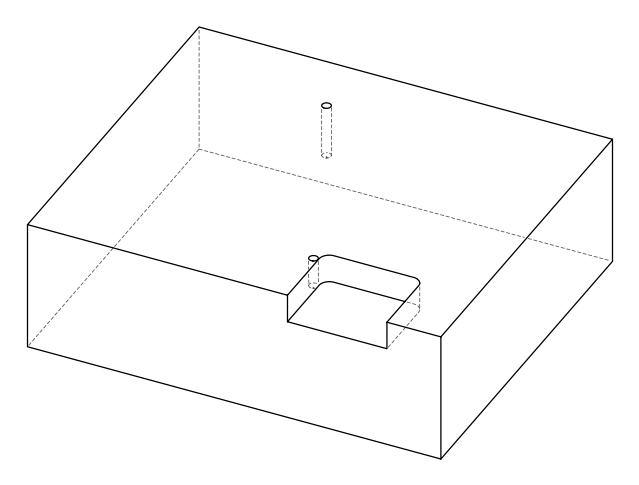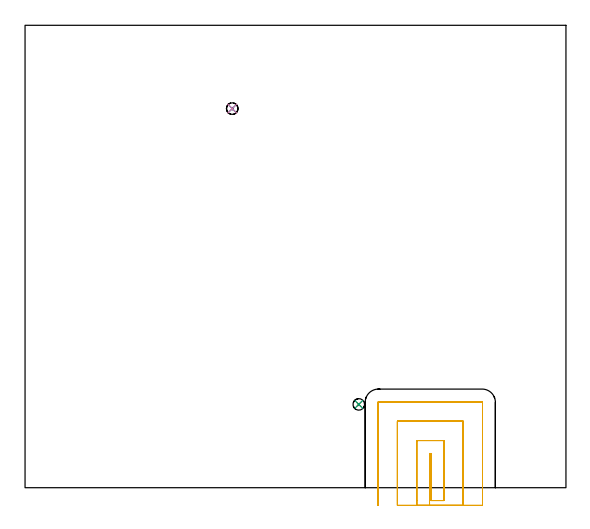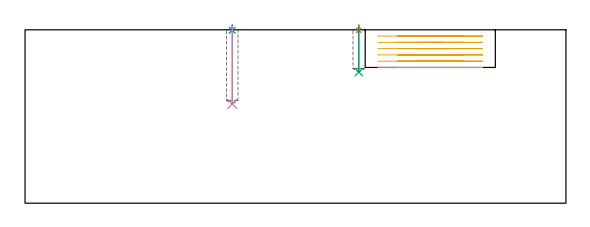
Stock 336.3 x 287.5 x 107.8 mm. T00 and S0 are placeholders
(PLAN: 5 operations, 2 tool changes, 8.6 min)
(1 SPOT_DRILL | STEP1POCKET | NXT0321_9005460120000 | 0.03 min | 0 mm3)
(2 SPOT_DRILL_1 | STEP1POCKET_1 | NXT0321_9005460120000 | 0.03 min | 0 mm3)
(3 DRILL_BLIND_HOLE_INTO_CENTER | STEP1POCKET | UGT0301_192 | 0.11 min | 1004 mm3)
(4 DRILL_BLIND_HOLE_INTO_CENTER_1 | STEP1POCKET_1 | UGT0301_192 | 0.19 min | 1805 mm3)
(5 MILL_SLOT | SLOT_PARTIAL_RECTANGULAR | UGT0201_008 | Follow Part, ap 4, ae 75% | 8.25 min | 115385 mm3)
(TOOL NXT0321_9005460120000 | NC Spot Drill, 142deg, 12mm, Carbide, Uncoated | D12 PA142 FL30 Z2)
(TOOL UGT0301_192 | Twist Drill 7.2 mm | D7.2 PA118 FL66 Z2)
(TOOL UGT0201_008 | End Mill 16 mm | D16 FL32 Z4)
(OP 1 SPOT_DRILL)
G17 G21 G94 G90
T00 M6
G54
G17 G0 G90 X207.5 Y51.8 S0 M3
G43 Z117.8 H0
G94 G81 G98 Z107.49 F250. R110.8
G80
M5
M2
(OP 2 SPOT_DRILL_1)
G17 G21 G94 G90
T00 M6
G54
G17 G0 G90 X128.8 Y235.7 S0 M3
G43 Z117.8 H0
G94 G81 G98 Z107.49 F250. R110.8
G80
M5
M2
(OP 3 DRILL_BLIND_HOLE_INTO_CENTER)
G17 G21 G94 G90
T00 M6
G54
G17 G0 G90 X207.5 Y51.8 S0 M3
G43 Z117.8 H0
G94 G81 G98 Z81.5 F250. R109.8
G80
M5
M2
(OP 4 DRILL_BLIND_HOLE_INTO_CENTER_1)
G17 G21 G94 G90
T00 M6
G54
G17 G0 G90 X128.8 Y235.7 S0 M3
G43 Z117.8 H0
G94 G81 G98 Z61.7 F250. R109.8
G80
M5
M2
(OP 5 MILL_SLOT)
G17 G21 G94 G90
T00 M6
G54
G17 G0 G90 X251.5 Y-11. S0 M3
G43 Z117.8 H0
Z103.9
G94 G1 Y-8. F250.
Y21.3 F500.
X252.4
Y-8.
X260.4
Y29.3
X243.5
Y-8.
Y-11. F250.
X272.4
Y-8.
Y41.3 F500.
X231.5
Y-8.
Y-11. F250.
X284.4
Y-8.
Y53.1 F500.
G3 X284.2 Y53.3 R0.2
G1 X219.7
G3 X219.5 Y53.1 R0.2
G1 Y-8.
Y-11. F250.
G0 X251.5 Z100.
G1 Y-8.
Y21.3 F500.
X252.4
Y-8.
X260.4
Y29.3
X243.5
Y-8.
Y-11. F250.
X272.4
Y-8.
Y41.3 F500.
X231.5
Y-8.
Y-11. F250.
X284.4
Y-8.
Y53.1 F500.
G3 X284.2 Y53.3 R0.2
G1 X219.7
G3 X219.5 Y53.1 R0.2
G1 Y-8.
Y-11. F250.
G0 X251.5 Z96.1
G1 Y-8.
Y21.3 F500.
X252.4
Y-8.
X260.4
Y29.3
X243.5
Y-8.
Y-11. F250.
X272.4
Y-8.
Y41.3 F500.
X231.5
Y-8.
Y-11. F250.
X284.4
Y-8.
Y53.1 F500.
G3 X284.2 Y53.3 R0.2
G1 X219.7
G3 X219.5 Y53.1 R0.2
G1 Y-8.
Y-11. F250.
G0 X251.5 Z92.2
G1 Y-8.
Y21.3 F500.
X252.4
Y-8.
X260.4
Y29.3
X243.5
Y-8.
Y-11. F250.
X272.4
Y-8.
Y41.3 F500.
X231.5
Y-8.
Y-11. F250.
X284.4
Y-8.
Y53.1 F500.
G3 X284.2 Y53.3 R0.2
G1 X219.7
G3 X219.5 Y53.1 R0.2
G1 Y-8.
Y-11. F250.
G0 X251.5 Z88.3
G1 Y-8.
Y21.3 F500.
X252.4
Y-8.
X260.4
Y29.3
X243.5
Y-8.
Y-11. F250.
X272.4
Y-8.
Y41.3 F500.
X231.5
Y-8.
Y-11. F250.
X284.4
Y-8.
Y53.1 F500.
G3 X284.2 Y53.3 R0.2
G1 X219.7
G3 X219.5 Y53.1 R0.2
G1 Y-8.
Y-11. F250.
G0 X251.5 Z84.4
G1 Y-8.
Y21.3 F500.
X252.4
Y-8.
X260.4
Y29.3
X243.5
Y-8.
Y-11. F250.
X272.4
Y-8.
Y41.3 F500.
X231.5
Y-8.
Y-11. F250.
X284.4
Y-8.
Y53.1 F500.
G3 X284.2 Y53.3 R0.2
G1 X219.7
G3 X219.5 Y53.1 R0.2
G1 Y-8.
Y-11. F250.
G0 Z117.8
M5
M2
